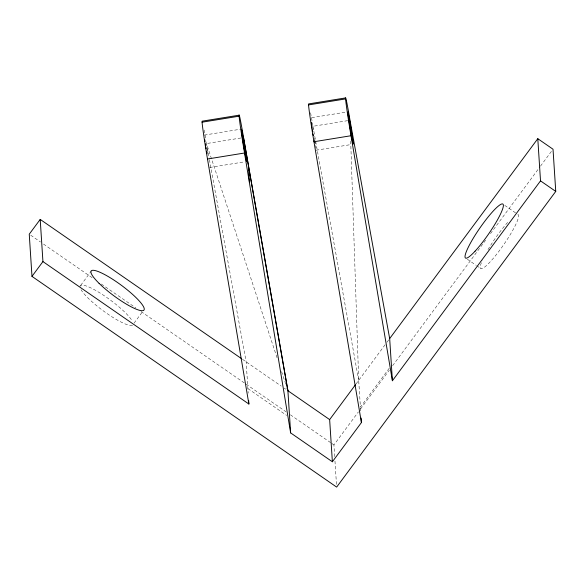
<?xml version="1.0" encoding="UTF-8"?>
<svg xmlns="http://www.w3.org/2000/svg" width="585" height="585" viewBox="0 0 585 585"><rect width="100%" height="100%" fill="white"/><g stroke="black" fill="none" stroke-linecap="round" stroke-linejoin="round"><path stroke-width="0.44" stroke-dasharray="2.92 2.19" d="M80.723 285.326L91.15 271.25M134.067 323.139L143.457 310.467M356.002 384.023L386.414 342.978M386.963 342.247L389.676 338.576M389.237 368.243L360.426 407.123L358.693 380.396L350.707 141.277M334.678 456.585L333.925 444.914L358.393 411.898M360.565 408.966L389.376 370.078M392.637 365.676L485.608 240.208M490.501 233.605L539.977 166.835M540.518 166.103L551.933 150.696M204.362 135.084L241.393 129.073M311.725 117.665L346.115 112.086M240.881 137.987L206.49 143.566A30.493 0.768 80.8 0 0 206.205 141.899M310.577 112.781A30.493 0.768 80.8 0 1 312.968 126.294L349.121 120.43M209.613 167.5L244.881 161.774M316.09 150.228L351.366 144.502M504.76 205.393L515.641 212.918M467.276 259.177L475.985 265.195M476.709 265.7L481.06 268.705M242.402 359.256L281.195 386.085M284.178 388.147L285.67 389.179M30.749 235.236L40.504 241.985M43.509 244.062L93.037 278.314M101.293 284.025L135.808 307.9M141.065 311.527L245.371 383.672M246.124 384.191L285.897 411.701M290.401 414.816L330.92 442.838M331.673 443.357L333.925 444.914M247.894 388.586L286.65 415.394M277.049 357.771L206.49 143.566L209.262 158.842M281.619 371.65L285.904 384.659M209.423 159.742L246.161 361.859L248.186 393.135M312.968 126.294L358.693 380.396M360.484 408.03L360.718 411.664M334.971 461.068L336.477 484.402M312.924 128.247A16.424 0.417 80.8 0 1 313.194 129.863M314.555 138.25A16.424 0.417 80.8 0 1 315.037 141.416M315.147 142.155A16.424 0.417 80.8 0 1 315.403 143.917M315.622 145.504A16.424 0.417 80.8 0 1 315.951 148.071M517.82 214.424A32.84 5.28 -55.3 0 1 497.886 252.654A32.84 5.28 -55.3 0 1 482.186 260.669M488.007 249.59A32.84 5.28 -55.3 0 1 508.555 221.422M204.099 130.053A30.493 0.768 80.8 0 1 205.642 138.63M206.995 148.795A16.424 0.417 80.8 0 1 207.273 150.484M207.412 151.332A16.424 0.417 80.8 0 1 207.953 154.703M132.502 325.253A32.84 6.45 36.5 0 1 107.15 313.611A32.84 6.45 36.5 0 1 81.001 289.633M79.948 286.855A32.84 6.45 36.5 0 1 102.594 294.643A32.84 6.45 36.5 0 1 132.217 320.946"/><path stroke-width="0.88" d="M241.656 358.737L40.204 219.412L29.25 234.197L31.978 276.376L336.653 487.093L555.75 191.405L553.022 149.226L537.79 138.689L389.676 338.576L392.403 380.755L540.518 180.867L537.79 138.689M31.978 276.376L42.932 261.59L40.204 219.412M42.932 261.59L248.888 404.038L207.485 159.01L244.515 153.007L290.635 432.9L332.375 461.77L329.647 419.599L355.468 384.747M332.375 461.77L361.42 422.567L361.128 418.026M239.148 115.179L202.11 121.19A30.493 0.768 80.8 0 0 207.485 159.01M345.625 97.907L308.587 103.918A30.493 0.768 80.8 0 0 313.962 141.738L361.42 422.567M202.074 122.199L239.104 116.188A30.493 0.768 80.8 0 1 243.536 137.555L287.908 390.729L290.635 432.9M308.551 104.92L345.589 98.916A30.493 0.768 80.8 0 1 350.005 120.291L389.676 338.576M313.962 141.738L351 135.735A30.493 0.768 80.8 0 1 345.589 98.916M540.518 180.867L555.75 191.405M287.045 388.126L287.908 390.729L329.647 419.599M243.521 137.563L287.908 390.729M351 135.735L392.403 380.755M248.442 166.652L249.437 182.103M248.654 400.403L248.888 404.038M244.501 152.824A30.493 0.768 80.8 0 1 239.126 116.313M314.408 142.089A16.424 0.417 80.8 0 1 314.145 140.576M313.319 135.669A16.424 0.417 80.8 0 1 313.041 133.98M312.631 131.442A16.424 0.417 80.8 0 1 312.375 129.782M312.127 128.173A16.424 0.417 80.8 0 1 311.783 125.877M311.527 124.122A16.424 0.417 80.8 0 1 311.308 122.528M206.834 152.948A16.424 0.417 80.8 0 1 206.564 151.252M206.154 148.714A16.424 0.417 80.8 0 1 205.898 147.062M205.649 145.446A16.424 0.417 80.8 0 1 205.415 143.895M205.05 141.394A16.424 0.417 80.8 0 1 204.83 139.8M348.821 119.874A16.424 0.417 80.8 0 0 353.128 144.217A16.424 0.417 80.8 0 0 349.559 119.94A16.424 0.417 80.8 0 0 348.821 119.874M475.086 251.17A32.84 5.28 -55.3 0 0 503.378 205.152A32.84 5.28 -55.3 0 0 474.157 236.764A32.84 5.28 -55.3 0 0 475.086 251.17M242.336 137.146A16.424 0.417 80.8 0 0 246.651 161.489A16.424 0.417 80.8 0 0 243.075 137.212A16.424 0.417 80.8 0 0 242.336 137.146M99.092 283.352A32.84 6.45 36.5 0 0 143.457 310.467A32.84 6.45 36.5 0 0 110.148 277.7A32.84 6.45 36.5 0 0 99.092 283.352"/></g></svg>
